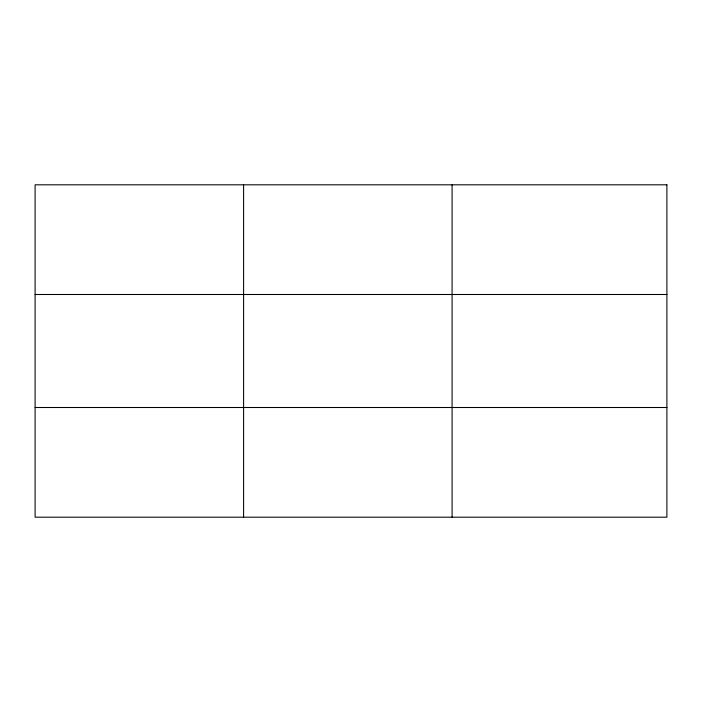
<?xml version="1.0" encoding="UTF-8"?>
<svg xmlns="http://www.w3.org/2000/svg" width="702" height="702" viewBox="0 0 702 702"><rect width="100%" height="100%" fill="white"/><g stroke="black" fill="none" stroke-linecap="round" stroke-linejoin="round"><path stroke-width="1.05" d="M243.594 517.19L243.594 184.81M452.088 517.19L452.088 184.81M35.1 294.498L666.9 294.498M35.1 407.502L666.9 407.502M666.9 184.81L666.9 517.19L35.1 517.19L35.1 184.81L666.9 184.81"/></g></svg>
